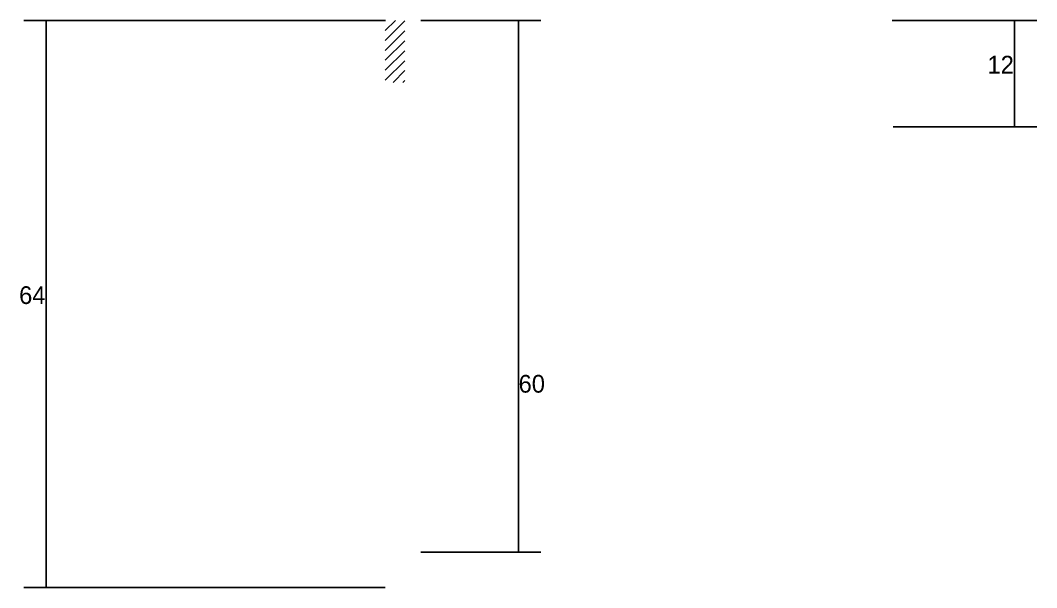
# Model space of a CAD drawing. Header units: metres. Extents: x -10314 to -4485, y 11971 to 12855.
# Drawn here: x -5100 to -4870.5, y 11970.8 to 12098.8 of the extents above; entities that cross this region are included whole.
import ezdxf

# ---------------------------------------------------------------- set-up
doc = ezdxf.new("R2010")
doc.units = ezdxf.units.M
doc.layers.add('COTA', color=241, linetype='Continuous')
doc.layers.add('Madeira', color=126, linetype='Continuous')

msp = doc.modelspace()

# ---------------------------------------------------------------- hatches: boundary and pattern name
at = {"layer": 'Madeira'}
h = msp.add_hatch(dxfattribs=at)
h.set_pattern_fill('ANSI31', scale=0.5)
h.paths.add_polyline_path([(-5017.6, 12098.8), (-5013.2, 12098.8), (-5013.2, 12084.8), (-5017.6, 12084.8)])

# ---------------------------------------------------------------- linework, layer by layer
at = {"layer": 'COTA'}
for p, q in [((-5017.6, 12098.8), (-5099.2, 12098.8)), ((-5094.2, 11970.8), (-5094.2, 12098.8)), ((-5009.6, 12098.8), (-4982.5, 12098.8)), ((-4987.5, 11978.8), (-4987.5, 12098.8)), ((-4903.1, 12098.8), (-4870.5, 12098.8)), ((-4875.5, 12074.8), (-4875.5, 12098.8)), ((-4902.9, 12074.8), (-4870.5, 12074.8)), ((-5009.6, 11978.8), (-4982.5, 11978.8)), ((-5017.6, 11970.8), (-5099.2, 11970.8))]:
    msp.add_line(p, q, dxfattribs=at)

# ---------------------------------------------------------------- texts
for s, p in [('12', (-4881.6, 12086.8)), ('64', (-5100.3, 12034.8)), ('60', (-4987.5, 12014.8))]:
    msp.add_text(s, height=4, dxfattribs=at).set_placement(p)

doc.saveas('drawing.dxf')
